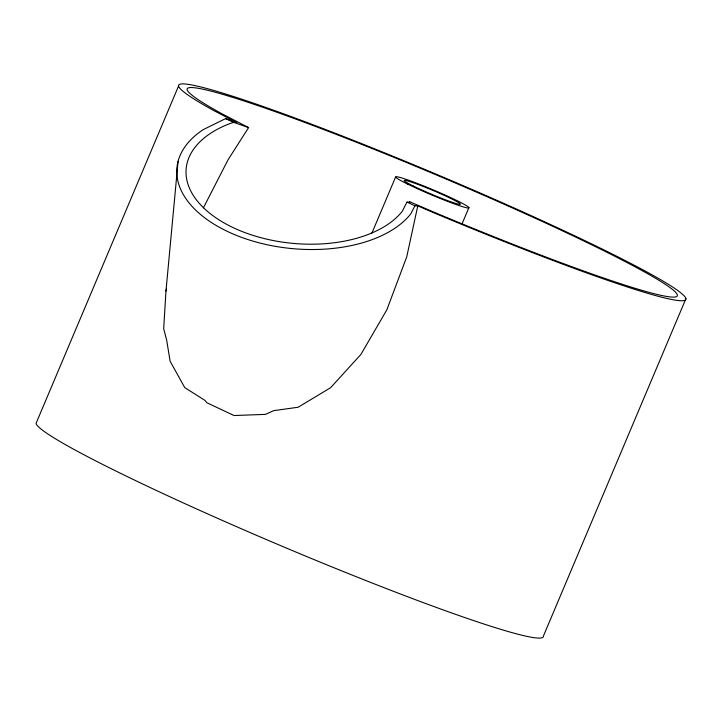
<?xml version="1.0" encoding="UTF-8"?>
<svg xmlns="http://www.w3.org/2000/svg" width="722" height="722" viewBox="0 0 722 722"><rect width="100%" height="100%" fill="white"/><g stroke="black" fill="none" stroke-linecap="round" stroke-linejoin="round"><path stroke-width="1.08" d="M178.081 161.385L165.97 291.083L163.686 328.618L166.683 340.252L170.121 361.226L184.742 387.597L204.931 400.385L206.862 402.741L234.036 415.529L265.416 414.383L273.755 410.637L298.141 407.244L330.604 387.705L360.856 354.493L386.821 309.864L406.739 256.861L417.776 205.878L414.924 205.77L406.973 202.106L402.28 211.302A113.083 64.502 5.3 0 1 228.793 225.472A113.083 64.502 5.3 0 1 231.482 123.002L233.82 122.397L248.585 127.604L228.035 159.824L203.405 207.828M165.97 291.083L166.511 288.908M178.596 85.936L36.1 423.282A275.262 18.24 22.9 0 0 292.329 550.552A275.262 18.24 22.9 0 0 543.404 636.064L685.9 298.718M371.92 233.071L395.584 177.061M461.909 224.19L468.921 207.602M414.924 205.77L410.746 213.929A122.334 69.781 5.3 0 1 236.202 235.291A122.334 69.781 5.3 0 1 203.117 129.698L225.58 118.607L236.789 122.541L213.865 110.628A275.262 18.24 22.9 0 1 343.076 136.323A275.262 18.24 22.9 0 1 681.595 293.475A275.262 18.24 22.9 0 1 434.825 213.207L417.776 205.878M406.973 202.106L409.699 202.214L409.527 201.673L434.743 212.503A266.003 17.626 22.9 0 0 673.22 290.082A266.003 17.626 22.9 0 0 346.073 138.209A266.003 17.626 22.9 0 0 221.212 113.381L248.585 127.604M225.58 118.607L233.82 122.397M413.318 186.005A30.586 2.031 22.9 0 0 459.797 204.371A30.586 2.031 22.9 0 0 423.633 186.619A30.586 2.031 22.9 0 0 413.318 186.005M407.587 184.083A39.836 2.644 22.9 0 0 468.136 208.017A39.836 2.644 22.9 0 0 421.025 184.886A39.836 2.644 22.9 0 0 407.587 184.083"/></g></svg>
